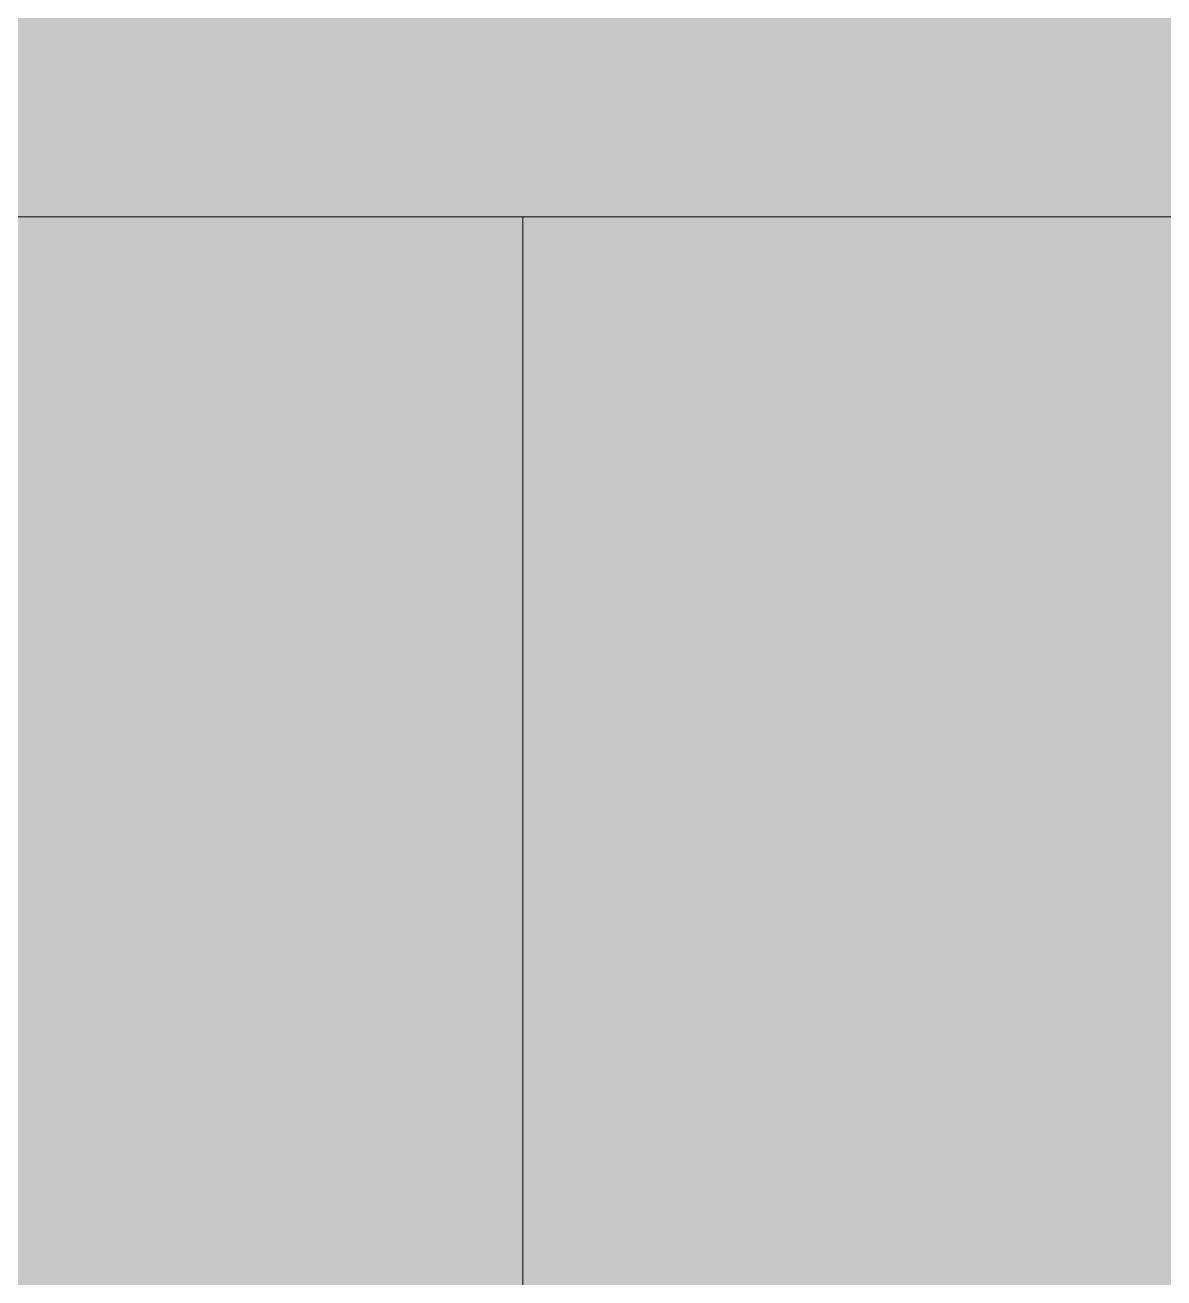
# Model space of a CAD drawing. Header units: inches. Extents: x 20139 to 37433, y -23296 to -20170.
# Drawn here: x 31628.5626 to 31628.9144, y -22356.5806 to -22356.1935 of the extents above; entities that cross this region are included whole.
import ezdxf

# ---------------------------------------------------------------- set-up
doc = ezdxf.new("R2010")
doc.units = ezdxf.units.IN
doc.header["$MEASUREMENT"] = 0
doc.layers.add('S-BEAM', color=12, linetype='Continuous', lineweight=9)

# ---------------------------------------------------------------- blocks, each defined once
blk = doc.blocks.new('W-Wide Flange - W21X166-816541-Level 1')
at = {"layer": 'S-BEAM'}
blk.add_hatch(color=256, dxfattribs=at).paths.add_polyline_path([(22779.52499, -22356.25281), (22779.52499, -22343.85281), (22077.07648, -22343.85281), (22077.07648, -22356.25281), (22769.70735, -22356.25281)], flags=0)
blk.add_line((22077.07648, -22356.25281), (22779.52499, -22356.25281), dxfattribs=at)
blk = doc.blocks.new('Girt_Z - 8_D-V133-Level 1')
at = {"layer": 'S-BEAM'}
h = blk.add_hatch(color=256, dxfattribs=at)
h.paths.add_polyline_path([(22549.59583, -22778.10281), (22550.10142, -22778.10281), (22550.10142, -22549.25281), (22549.59583, -22549.25281), (22549.59583, -22762.76687)], flags=0)
h.paths.add_polyline_path([(22550.10142, -22536.85281), (22550.10142, -22356.25281), (22549.59583, -22356.25281), (22549.59583, -22536.85281)], flags=0)
h.paths.add_polyline_path([(22550.10142, -22343.85281), (22550.10142, -22114.64243), (22549.59583, -22114.64243), (22549.59583, -22343.85281)], flags=0)
h.paths.add_polyline_path([(22550.10142, -22102.24243), (22550.10142, -21873.75281), (22549.59583, -21873.75281), (22549.59583, -22102.24243)], flags=0)
h.paths.add_polyline_path([(22549.59583, -21861.35281), (22550.10142, -21861.35281), (22550.10142, -21632.50281), (22549.59583, -21632.50281), (22549.59583, -21833.15687)], flags=0)
h.paths.add_polyline_path([(22550.10142, -21620.10281), (22550.10142, -21414.11531), (22549.59583, -21414.11531), (22549.59583, -21620.10281)], flags=0)
h.paths.add_polyline_path([(22549.59583, -21409.11531), (22550.10142, -21409.11531), (22550.10142, -21391.25281), (22549.59583, -21391.25281), (22549.59583, -21407.08562)], flags=0)
h.paths.add_polyline_path([(22549.59583, -21378.85281), (22550.10142, -21378.85281), (22550.10142, -21150.00281), (22549.59583, -21150.00281), (22549.59583, -21368.35187)], flags=0)
h.paths.add_polyline_path([(22550.10142, -21137.60281), (22550.10142, -20908.75281), (22549.59583, -20908.75281), (22549.59583, -21137.60281)], flags=0)
h = blk.add_hatch(color=256, dxfattribs=at)
h.paths.add_polyline_path([(22550.10142, -22778.10281), (22552.46656, -22778.10281), (22552.46656, -22549.25281), (22550.10142, -22549.25281), (22550.10142, -22762.76687)], flags=0)
h.paths.add_polyline_path([(22552.46656, -22536.85281), (22552.46656, -22356.25281), (22550.10142, -22356.25281), (22550.10142, -22536.85281)], flags=0)
h.paths.add_polyline_path([(22552.46656, -22343.85281), (22552.46656, -22114.64243), (22550.10142, -22114.64243), (22550.10142, -22343.85281)], flags=0)
h.paths.add_polyline_path([(22552.46656, -22102.24243), (22552.46656, -21873.75281), (22550.10142, -21873.75281), (22550.10142, -22102.24243)], flags=0)
h.paths.add_polyline_path([(22550.10142, -21861.35281), (22552.46656, -21861.35281), (22552.46656, -21632.50281), (22550.10142, -21632.50281), (22550.10142, -21833.15687)], flags=0)
h.paths.add_polyline_path([(22550.10142, -21620.10281), (22552.46656, -21620.10281), (22552.46656, -21414.11531), (22550.10142, -21414.11531), (22550.10142, -21600.75437)], flags=0)
h.paths.add_polyline_path([(22550.10142, -21409.11531), (22552.46656, -21409.11531), (22552.46656, -21391.25281), (22550.10142, -21391.25281), (22550.10142, -21407.08562)], flags=0)
h.paths.add_polyline_path([(22550.10142, -21378.85281), (22552.46656, -21378.85281), (22552.46656, -21150.00281), (22550.10142, -21150.00281), (22550.10142, -21368.35187)], flags=0)
h.paths.add_polyline_path([(22552.46656, -21137.60281), (22552.46656, -20908.75281), (22550.10142, -20908.75281), (22550.10142, -21137.60281)], flags=0)
blk.add_line((22550.10142, -22356.25281), (22550.10142, -22536.85281), dxfattribs=at)

msp = doc.modelspace()

# ---------------------------------------------------------------- block references
at = {"layer": 'S-BEAM'}
for name, p in [('Girt_Z - 8_D-V133-Level 1', (9078.61501, 0)), ('W-Wide Flange - W21X166-816541-Level 1', (9258.45897, 0))]:
    msp.add_blockref(name, p, dxfattribs=at)

doc.saveas('drawing.dxf')
